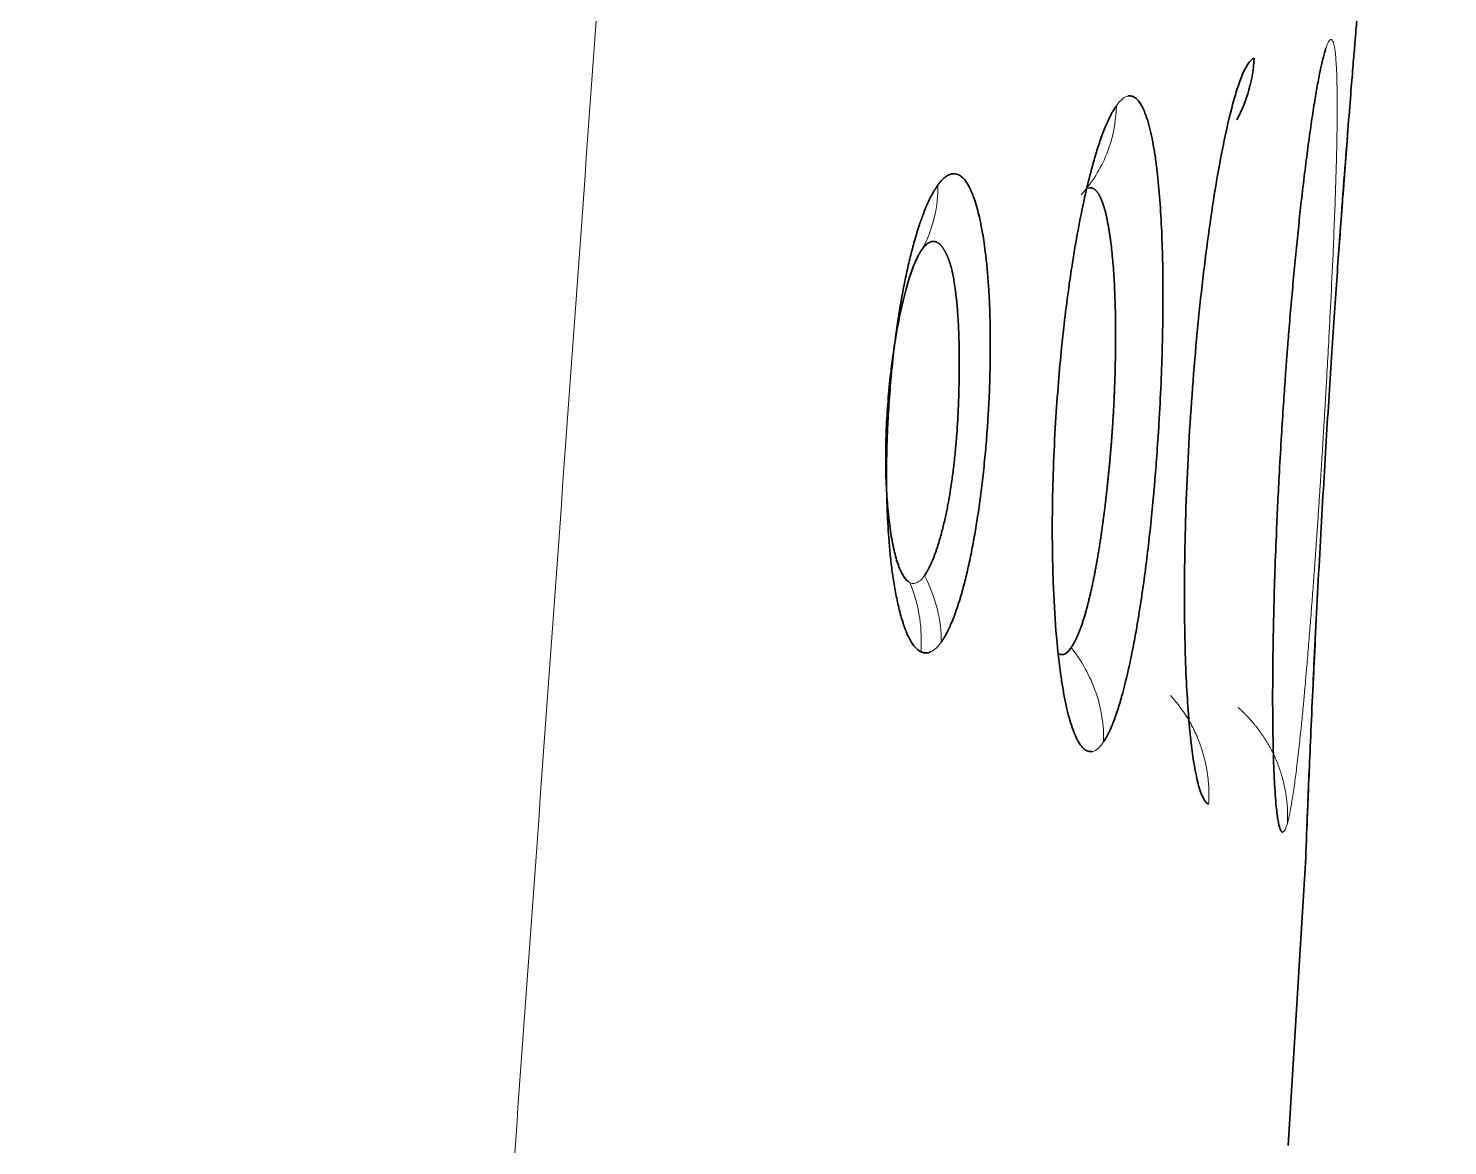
# Model space of a CAD drawing. Header units: inches. Extents: x -1096 to 3103, y -191 to 3207.
# Drawn here: x -32.586 to -27.809, y 1516.48 to 1520.242 of the extents above; entities that cross this region are included whole.
import ezdxf

# ---------------------------------------------------------------- set-up
doc = ezdxf.new("R2010")
doc.units = ezdxf.units.IN

msp = doc.modelspace()

# ---------------------------------------------------------------- linework, layer by layer
at = {"lineweight": 35}
for p in [(-28.3461, 1516.48), (-28.2862, 1517.4604)]:
    msp.add_line(p, (-28.2867, 1517.4499), dxfattribs=at)
msp.add_ellipse((-28.9513, 1520.1715), major_axis=(0.1255, -0.4789), ratio=0.993789, start_param=0.816449, end_param=1.255225, dxfattribs=at)
at = {"lineweight": 13}
for points, knots in [([(-24.657, 1604.0575), (-24.6612, 1604.0019), (-24.6697, 1603.8898), (-24.6825, 1603.7202), (-24.6954, 1603.5479), (-24.7085, 1603.373), (-24.7217, 1603.1954), (-24.7351, 1603.0151), (-24.7487, 1602.8322), (-24.7624, 1602.6465), (-24.7762, 1602.4583), (-24.8033, 1602.0882), (-24.8495, 1601.4522), (-24.9046, 1600.6884), (-24.9558, 1599.9769), (-24.9972, 1599.4027), (-25.0386, 1598.8284), (-25.08, 1598.2541), (-25.1215, 1597.6798), (-25.2023, 1596.5586), (-25.3127, 1595.03), (-25.4425, 1593.2333), (-25.5422, 1591.8545), (-25.6116, 1590.8938), (-25.6605, 1590.2177), (-25.6991, 1589.6825), (-25.7378, 1589.1445), (-25.7775, 1588.5933), (-25.8181, 1588.029), (-25.8596, 1587.4515), (-25.9021, 1586.8608), (-25.9455, 1586.257), (-25.9898, 1585.64), (-26.035, 1585.0098), (-26.0812, 1584.3665), (-26.1283, 1583.71), (-26.1763, 1583.0403), (-26.2252, 1582.3575), (-26.2751, 1581.6615), (-26.3258, 1580.9523), (-26.3776, 1580.23), (-26.4302, 1579.4945), (-26.4838, 1578.7459), (-26.5383, 1577.9841), (-26.5937, 1577.2091), (-26.7064, 1575.6334), (-26.878, 1573.2344), (-27.1101, 1569.9896), (-27.348, 1566.6641), (-27.5918, 1563.2577), (-27.8414, 1559.7706), (-28.0968, 1556.2027), (-28.3581, 1552.554), (-28.6288, 1548.7766), (-28.9068, 1544.8982), (-29.1902, 1540.9465), (-29.4735, 1536.9971), (-29.7568, 1533.05), (-30.0401, 1529.1052), (-30.3233, 1525.1627), (-30.6065, 1521.2225), (-30.8896, 1517.2847), (-31.1726, 1513.3491), (-31.4555, 1509.4158), (-31.7384, 1505.4849), (-32.0211, 1501.5563), (-32.3037, 1497.6299), (-32.4922, 1495.0131), (-32.5863, 1493.7051)], [0, 0, 0, 0, 0.001515, 0.003053, 0.004616, 0.006203, 0.007814, 0.009449, 0.011108, 0.012791, 0.014499, 0.01623, 0.022857, 0.031796, 0.037001, 0.042205, 0.047411, 0.052616, 0.057822, 0.063029, 0.083104, 0.099391, 0.111888, 0.120596, 0.125515, 0.130273, 0.135149, 0.140145, 0.14526, 0.150494, 0.155847, 0.16132, 0.166912, 0.172623, 0.178453, 0.184403, 0.190472, 0.19666, 0.202967, 0.209394, 0.21594, 0.222605, 0.229389, 0.236293, 0.243316, 0.250458, 0.27913, 0.308534, 0.338669, 0.369537, 0.401135, 0.433466, 0.466528, 0.500322, 0.536151, 0.571959, 0.607745, 0.64351, 0.679254, 0.714977, 0.750679, 0.78636, 0.822019, 0.857658, 0.893275, 0.928871, 0.964446, 1, 1, 1, 1]), ([(-28.3482, 1517.5661), (-28.3478, 1517.5676), (-28.347, 1517.5707), (-28.3456, 1517.5761), (-28.3441, 1517.5826), (-28.3423, 1517.5905), (-28.3403, 1517.6), (-28.3381, 1517.6113), (-28.3357, 1517.6246), (-28.3313, 1517.6502), (-28.3252, 1517.6904), (-28.3171, 1517.7525), (-28.3093, 1517.8199), (-28.3019, 1517.8897), (-28.2958, 1517.9521), (-28.291, 1518.0041), (-28.2874, 1518.0436), (-28.2852, 1518.0692), (-28.2821, 1518.1053), (-28.2777, 1518.1569), (-28.2718, 1518.2303), (-28.2662, 1518.3026), (-28.2609, 1518.373), (-28.2559, 1518.4412), (-28.2513, 1518.5067), (-28.247, 1518.5691), (-28.243, 1518.6282), (-28.2393, 1518.6839), (-28.2359, 1518.7359), (-28.2329, 1518.7841), (-28.2301, 1518.8284), (-28.2276, 1518.8688), (-28.2254, 1518.9052), (-28.2235, 1518.9377), (-28.2218, 1518.9661), (-28.2204, 1518.9905), (-28.2182, 1519.0287), (-28.2145, 1519.0935), (-28.2088, 1519.1969), (-28.2018, 1519.332), (-28.1955, 1519.4656), (-28.1904, 1519.5863), (-28.1867, 1519.6862), (-28.1838, 1519.7813), (-28.1819, 1519.8609), (-28.181, 1519.9271), (-28.1807, 1519.9822), (-28.181, 1520.0336), (-28.182, 1520.0805), (-28.1837, 1520.1179), (-28.1858, 1520.1466), (-28.1881, 1520.1679), (-28.1908, 1520.1837), (-28.1936, 1520.1942), (-28.1963, 1520.2004), (-28.1986, 1520.2034), (-28.2005, 1520.2047), (-28.2017, 1520.2049), (-28.2022, 1520.2049)], [0, 0, 0, 0, 0.004872, 0.010579, 0.017122, 0.024499, 0.03271, 0.041755, 0.051631, 0.062336, 0.094597, 0.12323, 0.155284, 0.182579, 0.205128, 0.222917, 0.235918, 0.244119, 0.247515, 0.270238, 0.291929, 0.312578, 0.332172, 0.350704, 0.368185, 0.384628, 0.400043, 0.414437, 0.42781, 0.440165, 0.451502, 0.461823, 0.471127, 0.479417, 0.486691, 0.492953, 0.4982, 0.516118, 0.543024, 0.578966, 0.624011, 0.654396, 0.685503, 0.717305, 0.749775, 0.772781, 0.796809, 0.821872, 0.847992, 0.875186, 0.895515, 0.916054, 0.936799, 0.954886, 0.970252, 0.982896, 0.992814, 1, 1, 1, 1]), ([(-28.9241, 1519.9815), (-28.9253, 1519.9269), (-28.9469, 1519.816), (-29.0067, 1519.7211), (-29.0426, 1519.6815)], [0, 0, 0, 0, 0.501379, 1, 1, 1, 1]), ([(-29.5246, 1519.715), (-29.5242, 1519.6791), (-29.5323, 1519.6031), (-29.5592, 1519.5324), (-29.5777, 1519.4985)], [0, 0, 0, 0, 0.475307, 1, 1, 1, 1]), ([(-29.57, 1518.3995), (-29.5792, 1518.3861), (-29.5886, 1518.3778), (-29.607, 1518.3711), (-29.616, 1518.3727), (-29.6246, 1518.3791)], [0, 0, 0, 0, 0.5, 0.5, 1, 1, 1, 1]), ([(-29.513, 1518.1763), (-29.5133, 1518.2123), (-29.5228, 1518.2894), (-29.551, 1518.3634), (-29.57, 1518.3995)], [0, 0, 0, 0, 0.477106, 1, 1, 1, 1]), ([(-29.5825, 1518.1429), (-29.5795, 1518.1801), (-29.5819, 1518.2605), (-29.6034, 1518.3377), (-29.6193, 1518.3756)], [0, 0, 0, 0, 0.47368, 1, 1, 1, 1]), ([(-28.9669, 1517.8398), (-28.9659, 1517.8949), (-28.9748, 1517.9523), (-29.0124, 1518.0611), (-29.0411, 1518.1125), (-29.0763, 1518.1568)], [0, 0, 0, 0, 0.5, 0.5, 1, 1, 1, 1]), ([(-28.3482, 1517.5661), (-28.3481, 1517.5697), (-28.3478, 1517.5767), (-28.3476, 1517.5873), (-28.3477, 1517.5979), (-28.3481, 1517.6086), (-28.3486, 1517.6193), (-28.3494, 1517.63), (-28.3505, 1517.6408), (-28.3518, 1517.6516), (-28.3533, 1517.6623), (-28.3551, 1517.6731), (-28.3572, 1517.6838), (-28.3594, 1517.6946), (-28.3619, 1517.7053), (-28.3647, 1517.7159), (-28.3677, 1517.7265), (-28.3709, 1517.7371), (-28.3744, 1517.7475), (-28.3782, 1517.758), (-28.3821, 1517.7683), (-28.3863, 1517.7785), (-28.3908, 1517.7887), (-28.3955, 1517.7987), (-28.4005, 1517.8086), (-28.4056, 1517.8184), (-28.411, 1517.8281), (-28.4166, 1517.8377), (-28.4224, 1517.8471), (-28.4284, 1517.8564), (-28.4346, 1517.8655), (-28.4409, 1517.8745), (-28.4475, 1517.8834), (-28.4542, 1517.892), (-28.4611, 1517.9005), (-28.4682, 1517.9089), (-28.4754, 1517.917), (-28.4828, 1517.925), (-28.4903, 1517.9328), (-28.498, 1517.9404), (-28.5057, 1517.9478), (-28.511, 1517.9526), (-28.5137, 1517.9549)], [0, 0, 0, 0, 0.024309, 0.048737, 0.073277, 0.097921, 0.122662, 0.147492, 0.172405, 0.197393, 0.222448, 0.247563, 0.272731, 0.297944, 0.323197, 0.348483, 0.373794, 0.399127, 0.424474, 0.449831, 0.475193, 0.500556, 0.525915, 0.551268, 0.576611, 0.601938, 0.627244, 0.652524, 0.677773, 0.702983, 0.728149, 0.753263, 0.778319, 0.80331, 0.828228, 0.853067, 0.877817, 0.902473, 0.927027, 0.951471, 0.975797, 1, 1, 1, 1])]:
    msp.add_open_spline(points, degree=3, knots=knots, dxfattribs=at)
at = {"lineweight": 35}
for points, knots in [([(-28.2867, 1517.4499), (-28.2867, 1517.4507), (-28.2859, 1517.4713), (-28.2817, 1517.5825), (-28.2726, 1517.804), (-28.2575, 1518.1353), (-28.2386, 1518.4989), (-28.2188, 1518.839), (-28.1998, 1519.1399), (-28.182, 1519.4008), (-28.1663, 1519.6188), (-28.1529, 1519.7964), (-28.1419, 1519.9377), (-28.1331, 1520.0478), (-28.1262, 1520.1316), (-28.1211, 1520.1939), (-28.1174, 1520.2384), (-28.1149, 1520.2682), (-28.1134, 1520.2849), (-28.1131, 1520.2887), (-28.1131, 1520.289)], [0, 0, 0, 0, 0.053935, 0.109825, 0.165716, 0.221606, 0.277496, 0.333387, 0.389277, 0.445167, 0.501057, 0.556948, 0.612838, 0.668728, 0.724619, 0.780509, 0.836399, 0.892289, 0.94818, 1, 1, 1, 1]), ([(-28.2193, 1520.1741), (-28.2198, 1520.1725), (-28.2209, 1520.169), (-28.2227, 1520.1627), (-28.2249, 1520.1548), (-28.2275, 1520.145), (-28.2305, 1520.1329), (-28.2338, 1520.1183), (-28.2396, 1520.0917), (-28.2475, 1520.0509), (-28.2578, 1519.9899), (-28.2684, 1519.9209), (-28.2794, 1519.8416), (-28.2905, 1519.7545), (-28.3009, 1519.666), (-28.3105, 1519.5784), (-28.3192, 1519.4933), (-28.3276, 1519.4051), (-28.3358, 1519.3142), (-28.3421, 1519.2395), (-28.3471, 1519.1769), (-28.3514, 1519.1214), (-28.3567, 1519.0488), (-28.3629, 1518.9588), (-28.3697, 1518.8516), (-28.3779, 1518.7075), (-28.3875, 1518.5046), (-28.3938, 1518.3129), (-28.3968, 1518.1591), (-28.398, 1518.0592), (-28.3982, 1517.9629), (-28.3975, 1517.8819), (-28.3962, 1517.8146), (-28.3945, 1517.7589), (-28.3923, 1517.7072), (-28.3894, 1517.6603), (-28.3863, 1517.6229), (-28.383, 1517.594), (-28.3798, 1517.5726), (-28.3764, 1517.5567), (-28.3732, 1517.5462), (-28.3703, 1517.54), (-28.3678, 1517.5368), (-28.3657, 1517.5355), (-28.3645, 1517.5353), (-28.364, 1517.5353)], [0, 0, 0, 0, 0.005489, 0.012106, 0.019849, 0.028718, 0.03871, 0.049822, 0.062049, 0.094134, 0.122722, 0.153793, 0.184814, 0.215782, 0.246701, 0.271782, 0.296807, 0.321791, 0.346741, 0.371656, 0.38183, 0.396322, 0.415129, 0.438238, 0.465633, 0.497291, 0.548689, 0.623092, 0.653058, 0.684038, 0.716037, 0.749085, 0.772414, 0.796664, 0.821824, 0.847885, 0.874825, 0.895221, 0.915812, 0.936601, 0.954502, 0.969791, 0.982471, 0.992541, 1, 1, 1, 1]), ([(-28.9669, 1517.8398), (-28.9658, 1517.8414), (-28.9636, 1517.8449), (-28.96, 1517.8509), (-28.9559, 1517.8583), (-28.9512, 1517.8674), (-28.946, 1517.8784), (-28.9402, 1517.8916), (-28.9305, 1517.9155), (-28.9179, 1517.9516), (-28.9008, 1518.0103), (-28.8842, 1518.078), (-28.8689, 1518.1514), (-28.8577, 1518.2124), (-28.8501, 1518.2571), (-28.8419, 1518.3089), (-28.832, 1518.3757), (-28.8202, 1518.4669), (-28.8094, 1518.5615), (-28.8008, 1518.6479), (-28.7934, 1518.732), (-28.7865, 1518.8214), (-28.7791, 1518.935), (-28.7729, 1519.0613), (-28.7672, 1519.2395), (-28.7666, 1519.4075), (-28.7713, 1519.5607), (-28.7774, 1519.6659), (-28.785, 1519.7469), (-28.7928, 1519.8072), (-28.7998, 1519.8508), (-28.8079, 1519.891), (-28.8172, 1519.9271), (-28.8268, 1519.9554), (-28.8362, 1519.9768), (-28.8452, 1519.9923), (-28.8543, 1520.0033), (-28.8628, 1520.01), (-28.8703, 1520.0135), (-28.8767, 1520.0147), (-28.8818, 1520.0147), (-28.8848, 1520.0143), (-28.8861, 1520.014)], [0, 0, 0, 0, 0.00574, 0.012539, 0.020395, 0.029309, 0.039278, 0.0503, 0.062374, 0.094808, 0.123301, 0.163195, 0.195598, 0.220506, 0.237864, 0.247638, 0.279014, 0.310359, 0.341623, 0.372778, 0.393309, 0.421103, 0.456142, 0.498405, 0.538106, 0.624054, 0.66412, 0.706058, 0.749801, 0.773059, 0.797214, 0.822278, 0.848274, 0.875218, 0.895535, 0.916069, 0.936814, 0.954645, 0.96988, 0.982521, 0.992562, 1, 1, 1, 1]), ([(-28.9241, 1519.9815), (-28.9252, 1519.98), (-28.9274, 1519.9766), (-28.9312, 1519.9707), (-28.9355, 1519.9634), (-28.9405, 1519.9545), (-28.9462, 1519.9435), (-28.9524, 1519.9304), (-28.9629, 1519.9067), (-28.9767, 1519.8708), (-28.9958, 1519.8117), (-29.0162, 1519.7371), (-29.038, 1519.6421), (-29.0541, 1519.559), (-29.0661, 1519.4897), (-29.0754, 1519.4314), (-29.0874, 1519.3488), (-29.0987, 1519.2583), (-29.1099, 1519.1552), (-29.1199, 1519.045), (-29.1296, 1518.9094), (-29.1353, 1518.79), (-29.1384, 1518.687), (-29.14, 1518.5984), (-29.1398, 1518.4913), (-29.1367, 1518.3575), (-29.1281, 1518.2064), (-29.1155, 1518.0905), (-29.1037, 1518.015), (-29.0953, 1517.9708), (-29.0859, 1517.9304), (-29.0755, 1517.8945), (-29.0651, 1517.8662), (-29.0551, 1517.8448), (-29.0455, 1517.8292), (-29.0361, 1517.8181), (-29.0273, 1517.8114), (-29.0197, 1517.8079), (-29.0133, 1517.8066), (-29.0081, 1517.8065), (-29.0051, 1517.807), (-29.0037, 1517.8072)], [0, 0, 0, 0, 0.005554, 0.012212, 0.019972, 0.028835, 0.038798, 0.049857, 0.062009, 0.094144, 0.122654, 0.164029, 0.205336, 0.246577, 0.261309, 0.282117, 0.309016, 0.346447, 0.371562, 0.40803, 0.449921, 0.49717, 0.518469, 0.546547, 0.581427, 0.623161, 0.683442, 0.749063, 0.772788, 0.797238, 0.822404, 0.848274, 0.87483, 0.895236, 0.915826, 0.936607, 0.954255, 0.969416, 0.982094, 0.992289, 1, 1, 1, 1]), ([(-28.1446, 1519.9027), (-28.1501, 1519.8324), (-28.1613, 1519.6863), (-28.1735, 1519.5185), (-28.1793, 1519.4375)], [0, 0, 0, 0, 0.536766, 1, 1, 1, 1]), ([(-29.488, 1519.7487), (-29.489, 1519.7482), (-29.4911, 1519.7472), (-29.4942, 1519.7453), (-29.4974, 1519.7433), (-29.5005, 1519.741), (-29.5036, 1519.7384), (-29.5066, 1519.7357), (-29.5097, 1519.7327), (-29.5127, 1519.7295), (-29.5157, 1519.7262), (-29.5187, 1519.7226), (-29.5216, 1519.7189), (-29.5236, 1519.7163), (-29.5246, 1519.715)], [0, 0, 0, 0, 0.087726, 0.174597, 0.26064, 0.345882, 0.430348, 0.514063, 0.597044, 0.679271, 0.760709, 0.841329, 0.921101, 1, 1, 1, 1]), ([(-29.513, 1518.1763), (-29.5116, 1518.1784), (-29.5085, 1518.1831), (-29.5033, 1518.1915), (-29.497, 1518.2025), (-29.4898, 1518.2164), (-29.4816, 1518.2341), (-29.4725, 1518.256), (-29.4626, 1518.2829), (-29.4507, 1518.3192), (-29.4376, 1518.3653), (-29.4241, 1518.4207), (-29.4119, 1518.4779), (-29.4009, 1518.537), (-29.3907, 1518.5992), (-29.3812, 1518.6663), (-29.3724, 1518.7392), (-29.3648, 1518.8142), (-29.359, 1518.886), (-29.3549, 1518.9492), (-29.3522, 1519.0019), (-29.3506, 1519.0441), (-29.3497, 1519.0759), (-29.3493, 1519.0975), (-29.3489, 1519.1158), (-29.3487, 1519.1345), (-29.3485, 1519.1572), (-29.3484, 1519.1806), (-29.3485, 1519.2046), (-29.3488, 1519.2292), (-29.3492, 1519.2543), (-29.3499, 1519.28), (-29.3508, 1519.306), (-29.352, 1519.3324), (-29.3535, 1519.359), (-29.3559, 1519.3964), (-29.3596, 1519.4408), (-29.3649, 1519.488), (-29.3702, 1519.5264), (-29.3752, 1519.5569), (-29.3796, 1519.5804), (-29.3846, 1519.6039), (-29.3905, 1519.6284), (-29.3979, 1519.6541), (-29.4055, 1519.6766), (-29.4134, 1519.6959), (-29.4214, 1519.712), (-29.4306, 1519.7271), (-29.4424, 1519.741), (-29.4549, 1519.7494), (-29.4663, 1519.7524), (-29.4747, 1519.7524), (-29.4818, 1519.751), (-29.4861, 1519.7494), (-29.488, 1519.7487)], [0, 0, 0, 0, 0.008312, 0.018718, 0.031215, 0.045793, 0.062447, 0.081166, 0.101965, 0.12488, 0.158032, 0.189933, 0.220552, 0.249847, 0.279081, 0.309902, 0.342245, 0.37604, 0.40723, 0.433936, 0.456243, 0.474204, 0.487831, 0.49712, 0.502069, 0.511588, 0.521488, 0.53177, 0.542435, 0.553485, 0.564918, 0.576737, 0.588939, 0.601522, 0.614485, 0.627837, 0.657455, 0.683638, 0.706353, 0.725554, 0.7412, 0.75326, 0.775273, 0.796753, 0.817681, 0.838042, 0.857822, 0.877012, 0.903556, 0.937505, 0.957454, 0.974506, 0.988684, 1, 1, 1, 1]), ([(-29.5246, 1519.715), (-29.526, 1519.7129), (-29.5295, 1519.708), (-29.5354, 1519.6988), (-29.543, 1519.686), (-29.552, 1519.6688), (-29.5625, 1519.6461), (-29.5744, 1519.6168), (-29.5884, 1519.5775), (-29.6032, 1519.529), (-29.6178, 1519.4735), (-29.6305, 1519.4185), (-29.6433, 1519.3554), (-29.6566, 1519.2798), (-29.6698, 1519.1875), (-29.6791, 1519.1051), (-29.6866, 1519.0217), (-29.6914, 1518.9537), (-29.6947, 1518.8862), (-29.6965, 1518.8368), (-29.6974, 1518.7938), (-29.6979, 1518.7472), (-29.6978, 1518.6874), (-29.6955, 1518.6059), (-29.6908, 1518.5275), (-29.6844, 1518.4587), (-29.6777, 1518.4031), (-29.6689, 1518.3479), (-29.66, 1518.3044), (-29.6508, 1518.2679), (-29.641, 1518.2345), (-29.6269, 1518.1976), (-29.6113, 1518.1694), (-29.5953, 1518.1507), (-29.5823, 1518.1421), (-29.5707, 1518.139), (-29.562, 1518.139), (-29.5549, 1518.1403), (-29.5507, 1518.1418), (-29.5489, 1518.1425)], [0, 0, 0, 0, 0.00838, 0.019828, 0.034311, 0.051779, 0.07223, 0.095696, 0.122213, 0.156817, 0.188919, 0.218495, 0.245511, 0.285003, 0.326851, 0.370915, 0.392493, 0.433838, 0.457227, 0.478268, 0.49699, 0.512576, 0.538783, 0.575717, 0.623427, 0.651319, 0.681697, 0.714579, 0.749997, 0.768411, 0.795415, 0.831012, 0.875167, 0.903589, 0.936491, 0.95725, 0.97475, 0.989001, 1, 1, 1, 1]), ([(-29.0179, 1519.7037), (-29.0171, 1519.7039), (-29.0157, 1519.7044), (-29.0135, 1519.7047), (-29.0114, 1519.7049), (-29.0093, 1519.7048), (-29.0072, 1519.7045), (-29.0052, 1519.704), (-29.0031, 1519.7032), (-29.0012, 1519.7023), (-28.9992, 1519.7011), (-28.9973, 1519.6998), (-28.9954, 1519.6983), (-28.9936, 1519.6966), (-28.9918, 1519.6947), (-28.99, 1519.6926), (-28.9882, 1519.6904), (-28.9865, 1519.688), (-28.9848, 1519.6854), (-28.9831, 1519.6827), (-28.9815, 1519.6798), (-28.9799, 1519.6768), (-28.9783, 1519.6736), (-28.9768, 1519.6703), (-28.9753, 1519.6669), (-28.9738, 1519.6633), (-28.9724, 1519.6596), (-28.971, 1519.6558), (-28.9696, 1519.6519), (-28.9682, 1519.6479), (-28.9669, 1519.6437), (-28.9656, 1519.6395), (-28.9643, 1519.6351), (-28.963, 1519.6306), (-28.9618, 1519.6261), (-28.9606, 1519.6215), (-28.9595, 1519.6167), (-28.9583, 1519.6119), (-28.9572, 1519.607), (-28.9561, 1519.6021), (-28.9551, 1519.597), (-28.9541, 1519.5919), (-28.9531, 1519.5868), (-28.9521, 1519.5815), (-28.9511, 1519.5763), (-28.9502, 1519.5709), (-28.9493, 1519.5655), (-28.9484, 1519.5601), (-28.9476, 1519.5547), (-28.9467, 1519.5492), (-28.9459, 1519.5436), (-28.9451, 1519.5381), (-28.9443, 1519.5325), (-28.9436, 1519.5269), (-28.9406, 1519.5043), (-28.936, 1519.4609), (-28.9311, 1519.3905), (-28.9278, 1519.3109), (-28.9264, 1519.2224), (-28.9271, 1519.1261), (-28.9292, 1519.0558), (-28.9308, 1519.0161), (-28.9311, 1519.0084), (-28.9314, 1519.0005), (-28.9318, 1518.9922), (-28.9323, 1518.9835), (-28.9327, 1518.9746), (-28.9332, 1518.9654), (-28.9337, 1518.9558), (-28.9343, 1518.9459), (-28.9349, 1518.9358), (-28.9355, 1518.9253), (-28.9362, 1518.9145), (-28.9369, 1518.9034), (-28.9377, 1518.892), (-28.9385, 1518.8803), (-28.9394, 1518.8682), (-28.9403, 1518.8559), (-28.9413, 1518.8434), (-28.9423, 1518.8305), (-28.9434, 1518.8173), (-28.9445, 1518.8039), (-28.9457, 1518.7902), (-28.947, 1518.7762), (-28.9483, 1518.762), (-28.9497, 1518.7475), (-28.9512, 1518.7328), (-28.9527, 1518.7179), (-28.9543, 1518.7027), (-28.9559, 1518.6873), (-28.9577, 1518.6717), (-28.9595, 1518.6559), (-28.9614, 1518.6399), (-28.9633, 1518.6238), (-28.9654, 1518.6075), (-28.9675, 1518.5911), (-28.9697, 1518.5746), (-28.972, 1518.5579), (-28.9744, 1518.5412), (-28.9769, 1518.5245), (-28.9795, 1518.5077), (-28.9821, 1518.491), (-28.9849, 1518.4743), (-28.9877, 1518.4576), (-28.9906, 1518.441), (-28.9936, 1518.4245), (-28.9967, 1518.4082), (-28.9999, 1518.392), (-29.0032, 1518.376), (-29.0066, 1518.3602), (-29.01, 1518.3447), (-29.0135, 1518.3295), (-29.0172, 1518.3145), (-29.0209, 1518.2999), (-29.0247, 1518.2857), (-29.0285, 1518.2719), (-29.0325, 1518.2585), (-29.0366, 1518.2455), (-29.0407, 1518.2331), (-29.0449, 1518.2212), (-29.0492, 1518.2099), (-29.0535, 1518.1992), (-29.0579, 1518.1892), (-29.0624, 1518.1798), (-29.067, 1518.1713), (-29.0716, 1518.1635), (-29.0747, 1518.159), (-29.0763, 1518.1568)], [0, 0, 0, 0, 0.005865, 0.011687, 0.017466, 0.023202, 0.028896, 0.034548, 0.040159, 0.045728, 0.051256, 0.056744, 0.062191, 0.067598, 0.072964, 0.078291, 0.083577, 0.088824, 0.09403, 0.099197, 0.104323, 0.109409, 0.114456, 0.119462, 0.124428, 0.129354, 0.13424, 0.139087, 0.143893, 0.14866, 0.153387, 0.158074, 0.162721, 0.167329, 0.171897, 0.176426, 0.180915, 0.185365, 0.189776, 0.194148, 0.198481, 0.202775, 0.20703, 0.211247, 0.215425, 0.219564, 0.223665, 0.227727, 0.231751, 0.235736, 0.239683, 0.243591, 0.247461, 0.251293, 0.255086, 0.293166, 0.332769, 0.373855, 0.41637, 0.460265, 0.505542, 0.508741, 0.512072, 0.515536, 0.519132, 0.522861, 0.526723, 0.530717, 0.534844, 0.539104, 0.543496, 0.548021, 0.552678, 0.557469, 0.562392, 0.567448, 0.572636, 0.577957, 0.583411, 0.588998, 0.594717, 0.600568, 0.606552, 0.612669, 0.618919, 0.625302, 0.631818, 0.638469, 0.645255, 0.652176, 0.659233, 0.666427, 0.673758, 0.681227, 0.688832, 0.696573, 0.70445, 0.71246, 0.720603, 0.728878, 0.737285, 0.745822, 0.754488, 0.763283, 0.772204, 0.781251, 0.790421, 0.799713, 0.809123, 0.818654, 0.828304, 0.838077, 0.847971, 0.857989, 0.868132, 0.8784, 0.888796, 0.899319, 0.909973, 0.920758, 0.931677, 0.942732, 0.953922, 0.965245, 0.9767, 0.988285, 1, 1, 1, 1]), ([(-29.6246, 1518.3791), (-29.631, 1518.384), (-29.6372, 1518.3915), (-29.6491, 1518.4117), (-29.6547, 1518.4245), (-29.6651, 1518.4551), (-29.6699, 1518.4729), (-29.6786, 1518.5128), (-29.6863, 1518.5568), (-29.6919, 1518.6078), (-29.6964, 1518.6616), (-29.6981, 1518.69), (-29.7003, 1518.7487), (-29.7008, 1518.779), (-29.7004, 1518.8409), (-29.6996, 1518.8725), (-29.6951, 1518.9673), (-29.6897, 1519.0312), (-29.6749, 1519.154), (-29.6656, 1519.213), (-29.6441, 1519.3201), (-29.632, 1519.3682), (-29.6124, 1519.4277), (-29.6057, 1519.4454), (-29.5953, 1519.4683), (-29.5918, 1519.4752), (-29.5848, 1519.4879), (-29.5812, 1519.4936), (-29.5777, 1519.4985)], [0, 0, 0, 0, 0.0625, 0.0625, 0.125, 0.125, 0.1875, 0.1875, 0.25, 0.3125, 0.3125, 0.375, 0.375, 0.4375, 0.4375, 0.5, 0.5, 0.625, 0.625, 0.75, 0.75, 0.875, 0.875, 0.9375, 0.9375, 0.96875, 0.96875, 1, 1, 1, 1]), ([(-29.5777, 1519.4985), (-29.5737, 1519.504), (-29.5698, 1519.5086), (-29.562, 1519.516), (-29.5582, 1519.5188), (-29.5544, 1519.5208)], [0, 0, 0, 0, 0.5, 0.5, 1, 1, 1, 1]), ([(-29.5544, 1519.5208), (-29.5535, 1519.5212), (-29.5519, 1519.522), (-29.5496, 1519.523), (-29.5472, 1519.5237), (-29.5449, 1519.5242), (-29.5427, 1519.5245), (-29.5405, 1519.5247), (-29.5383, 1519.5246), (-29.5362, 1519.5243), (-29.5341, 1519.5239), (-29.5321, 1519.5234), (-29.5301, 1519.5226), (-29.5282, 1519.5218), (-29.5263, 1519.5207), (-29.5244, 1519.5196), (-29.5226, 1519.5184), (-29.5208, 1519.517), (-29.5191, 1519.5155), (-29.5174, 1519.514), (-29.5157, 1519.5123), (-29.5141, 1519.5105), (-29.5126, 1519.5087), (-29.511, 1519.5068), (-29.5096, 1519.5049), (-29.5081, 1519.5029), (-29.5067, 1519.5008), (-29.5053, 1519.4987), (-29.504, 1519.4965), (-29.5027, 1519.4943), (-29.5014, 1519.4921), (-29.5002, 1519.4898), (-29.499, 1519.4875), (-29.4979, 1519.4853), (-29.4968, 1519.4829), (-29.4957, 1519.4806), (-29.4946, 1519.4783), (-29.4936, 1519.476), (-29.4926, 1519.4737), (-29.4917, 1519.4714), (-29.4908, 1519.4691), (-29.4899, 1519.4668), (-29.489, 1519.4646), (-29.4882, 1519.4624), (-29.4874, 1519.4602), (-29.4866, 1519.458), (-29.4859, 1519.4559), (-29.4852, 1519.4538), (-29.4845, 1519.4517), (-29.4839, 1519.4497), (-29.4832, 1519.4477), (-29.4826, 1519.4458), (-29.4821, 1519.4439), (-29.4815, 1519.4421), (-29.481, 1519.4403), (-29.4805, 1519.4386), (-29.4801, 1519.437), (-29.4796, 1519.4354), (-29.4792, 1519.4338), (-29.4788, 1519.4324), (-29.4784, 1519.431), (-29.4781, 1519.4296), (-29.4778, 1519.4284), (-29.4775, 1519.4272), (-29.4772, 1519.4261), (-29.477, 1519.425), (-29.4767, 1519.424), (-29.4758, 1519.4198), (-29.4737, 1519.4099), (-29.4703, 1519.3911), (-29.4661, 1519.3636), (-29.4616, 1519.3259), (-29.4573, 1519.2746), (-29.4543, 1519.2135), (-29.453, 1519.1489), (-29.453, 1519.0924), (-29.4537, 1519.0344), (-29.4558, 1518.9633), (-29.4602, 1518.8866), (-29.4662, 1518.8162), (-29.4721, 1518.762), (-29.4784, 1518.7142), (-29.485, 1518.6719), (-29.4923, 1518.6316), (-29.5009, 1518.5901), (-29.5115, 1518.5462), (-29.5206, 1518.514), (-29.5274, 1518.4928), (-29.5312, 1518.4817), (-29.535, 1518.4709), (-29.539, 1518.4604), (-29.543, 1518.4502), (-29.5472, 1518.4404), (-29.5516, 1518.4311), (-29.556, 1518.4222), (-29.5606, 1518.4139), (-29.5653, 1518.4062), (-29.5684, 1518.4018), (-29.57, 1518.3995)], [0, 0, 0, 0, 0.006402, 0.012718, 0.018948, 0.025094, 0.031155, 0.037133, 0.043028, 0.04884, 0.054569, 0.060216, 0.065781, 0.071264, 0.076665, 0.081984, 0.08722, 0.092375, 0.097449, 0.10244, 0.107349, 0.112176, 0.116921, 0.121583, 0.126163, 0.130661, 0.135075, 0.139407, 0.143656, 0.147821, 0.151904, 0.155903, 0.159818, 0.16365, 0.167397, 0.171061, 0.174641, 0.178137, 0.181548, 0.184875, 0.188117, 0.191275, 0.194348, 0.197337, 0.20024, 0.203059, 0.205792, 0.208441, 0.211005, 0.213483, 0.215876, 0.218184, 0.220407, 0.222544, 0.224596, 0.226563, 0.228444, 0.23024, 0.231951, 0.233576, 0.235115, 0.23657, 0.237938, 0.239222, 0.240419, 0.241532, 0.242559, 0.2435, 0.254774, 0.272666, 0.297131, 0.32809, 0.365456, 0.412583, 0.454131, 0.490059, 0.516928, 0.558931, 0.61621, 0.652384, 0.685699, 0.716076, 0.743451, 0.769233, 0.799226, 0.833359, 0.871554, 0.882023, 0.892722, 0.903654, 0.914822, 0.926232, 0.937891, 0.949803, 0.96197, 0.974391, 0.987067, 1, 1, 1, 1]), ([(-28.2491, 1518.2948), (-28.2551, 1518.1777), (-28.2665, 1517.9416), (-28.2766, 1517.7081), (-28.2811, 1517.5956), (-28.2826, 1517.5575)], [0, 0, 0, 0, 0.330658, 0.719311, 1, 1, 1, 1]), ([(-29.0763, 1518.1568), (-29.0831, 1518.1464), (-29.09, 1518.1395), (-29.1035, 1518.1326), (-29.1101, 1518.1325), (-29.1165, 1518.1358)], [0, 0, 0, 0, 0.5, 0.5, 1, 1, 1, 1])]:
    msp.add_open_spline(points, degree=3, knots=knots, dxfattribs=at)
at = {"lineweight": 13}
for points in [[(-28.2022, 1520.2049), (-28.2071, 1520.2043), (-28.2128, 1520.1941), (-28.2193, 1520.1741)], [(-28.8861, 1520.014), (-28.8983, 1520.0111), (-28.9111, 1520.0003), (-28.9241, 1519.9815)], [(-29.6247, 1518.3791), (-29.6229, 1518.3777), (-29.6211, 1518.3765), (-29.6193, 1518.3756)], [(-29.5489, 1518.1425), (-29.537, 1518.148), (-29.5249, 1518.1591), (-29.513, 1518.1763)], [(-29.0037, 1517.8072), (-28.9916, 1517.8102), (-28.9792, 1517.821), (-28.9669, 1517.8398)], [(-28.364, 1517.5353), (-28.3591, 1517.5359), (-28.3538, 1517.5461), (-28.3482, 1517.5661)]]:
    msp.add_open_spline(points, degree=3, dxfattribs=at)
at = {"lineweight": 35}
msp.add_open_spline([(-28.46, 1520.1415), (-28.4743, 1520.1377), (-28.5044, 1520.0907), (-28.5549, 1519.9108), (-28.6043, 1519.6359), (-28.647, 1519.2934), (-28.6784, 1518.9135), (-28.6951, 1518.5295), (-28.6958, 1518.1918), (-28.6845, 1517.9445), (-28.6673, 1517.7816), (-28.6454, 1517.6727), (-28.6251, 1517.6342), (-28.6136, 1517.6297)], degree=3, dxfattribs=at)
at = {"lineweight": 13}
msp.add_rational_spline([(-28.7416, 1517.9951), (-28.6498, 1517.8947), (-28.6048, 1517.766), (-28.6136, 1517.6297)], [1.04149712012, 0.986019756661, 0.986168021815, 1.04194191558], degree=3, dxfattribs=at)

doc.saveas('drawing.dxf')
